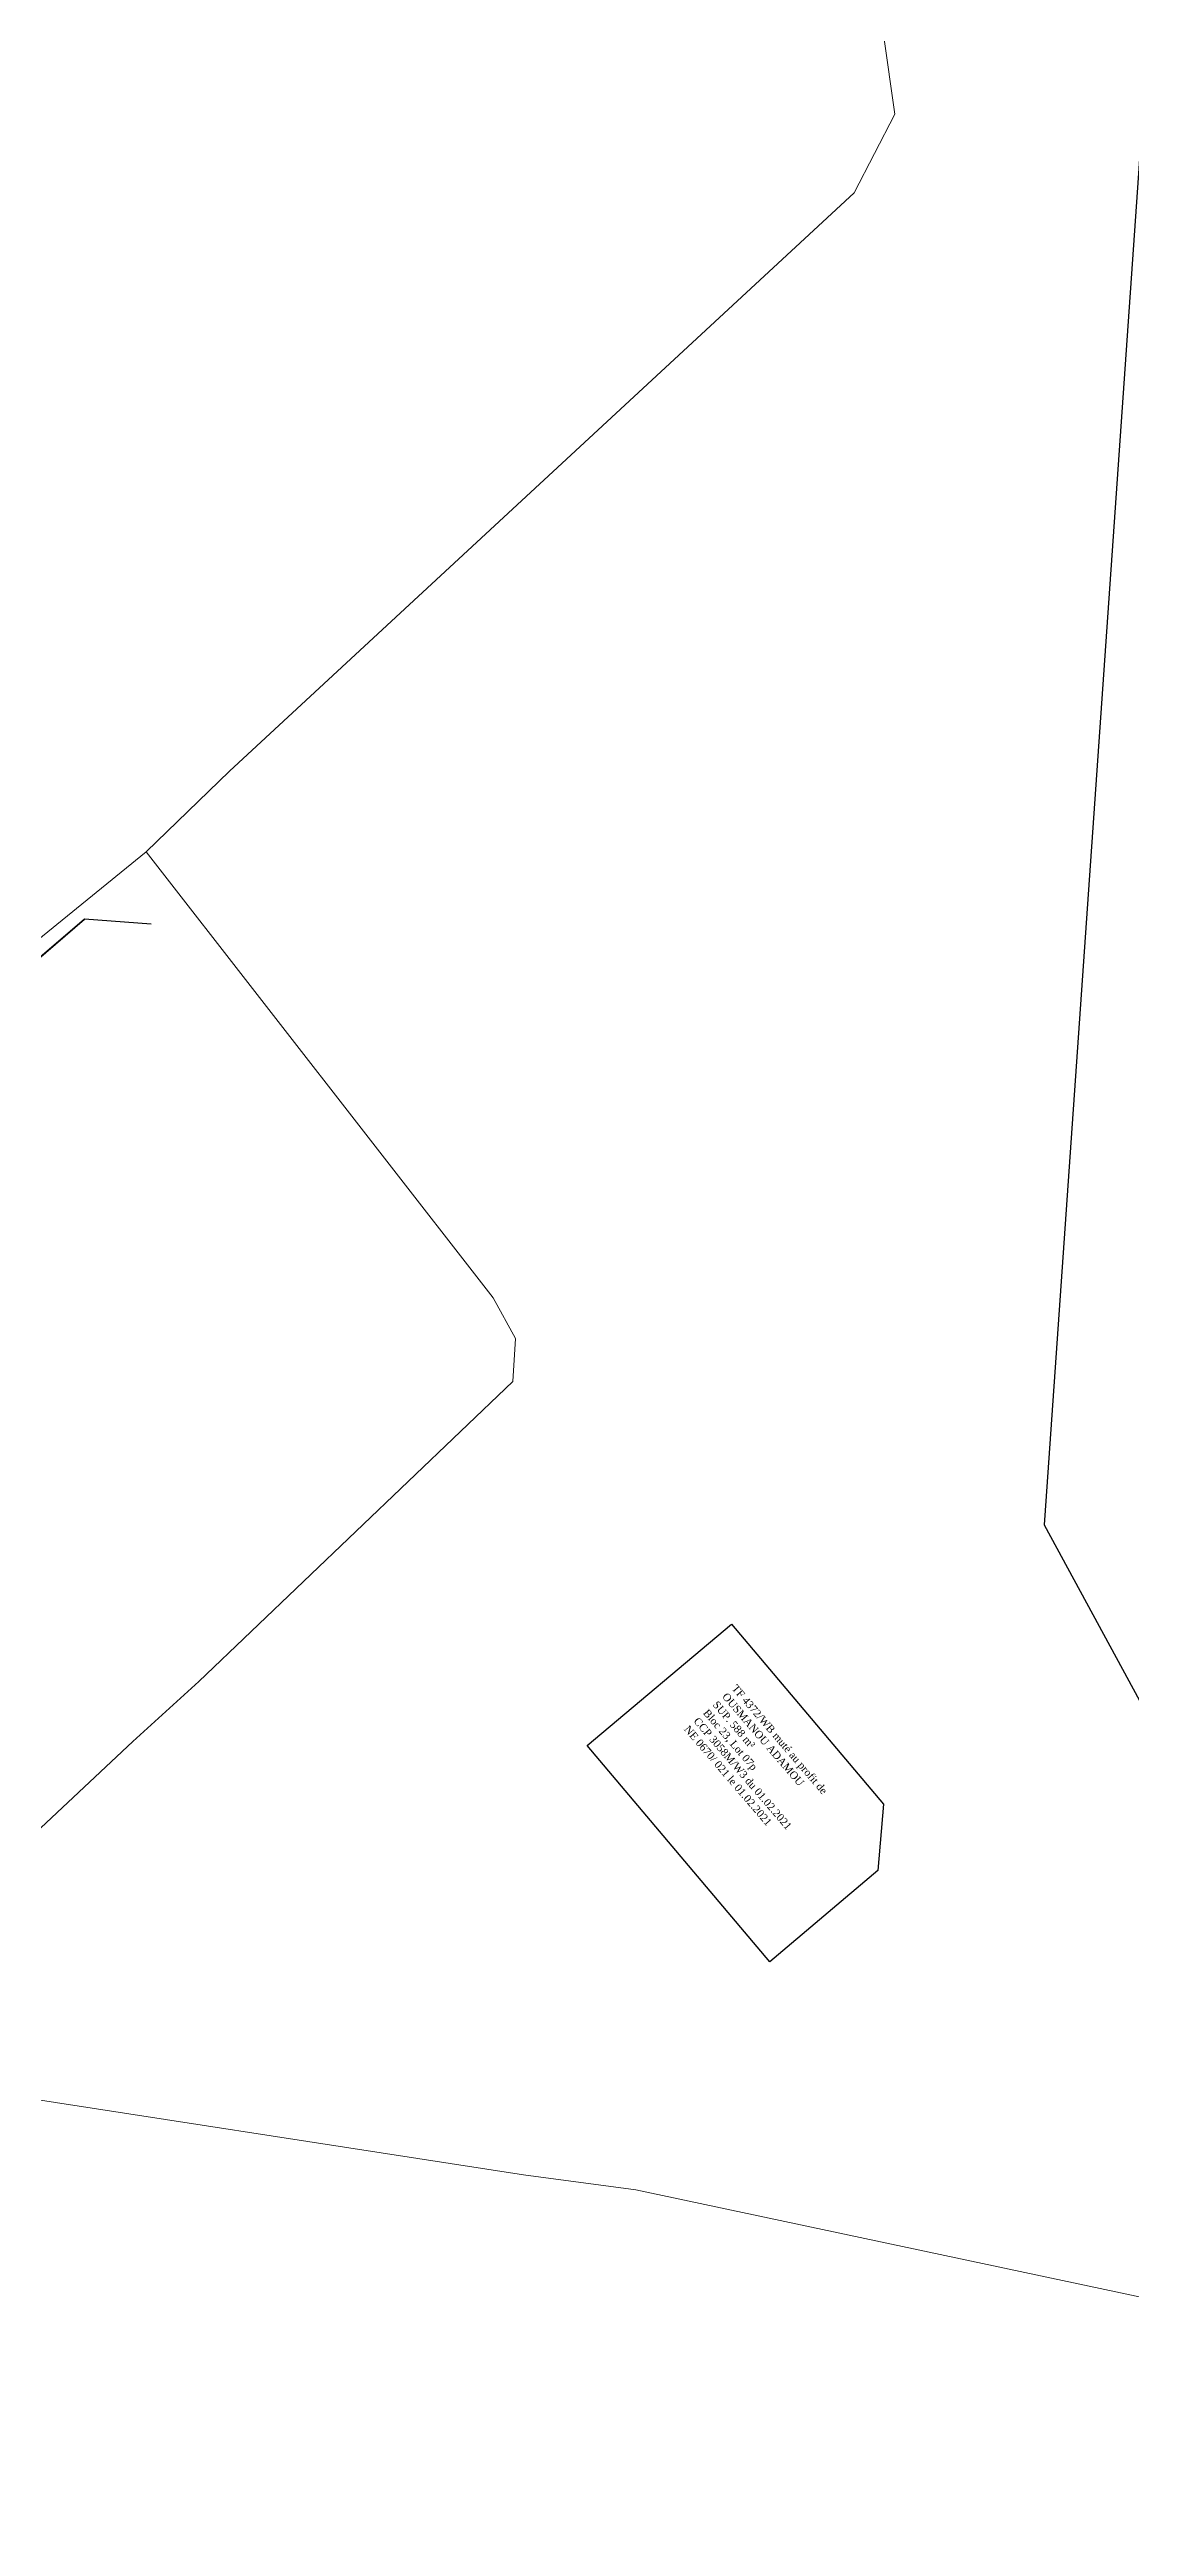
# Model space of a CAD drawing. Header units: millimetres. Extents: x 587399 to 927168, y 438565 to 1444955.
# Drawn here: x 591718.2 to 591832.9, y 444521.5 to 444784.2 of the extents above; entities that cross this region are included whole.
import ezdxf

# ---------------------------------------------------------------- set-up
doc = ezdxf.new("R2010")
doc.units = ezdxf.units.MM
doc.header["$LTSCALE"] = 2
doc.layers.add('end maj 26 02 2021', color=7, linetype='Continuous')
doc.layers.add('Roads_others', color=24, linetype='Continuous', lineweight=9)
doc.styles.add('Times 1.0', font='times.ttf', dxfattribs={"width": 0.99, "height": 1})

msp = doc.modelspace()

# ---------------------------------------------------------------- linework, layer by layer
at = {"color": 7, "flags": 128}
msp.add_lwpolyline([(591728.992, 444691.448), (591721.941, 444691.988), (591523.659, 444521.993)], dxfattribs=at)
at = {"layer": 'end maj 26 02 2021', "color": 7, "linetype": 'ByBlock'}
msp.add_line((591616.408, 444601.472), (591721.941, 444691.988), dxfattribs=at)
at = {"layer": 'end maj 26 02 2021', "color": 3, "flags": 128}
msp.add_lwpolyline([(591874.456, 444998.939), (591843.421, 444931.555), (591839.95, 444859.828), (591823.748, 444627.747), (591849.139, 444580.95), (591929.931, 444466.068), (591959.557, 444438.385), (592091.822, 444398.082), (592072.215, 444327.865), (591903.957, 444291.158), (591658.989, 444284.208), (591608.839, 444293.269), (591518.957, 444346.158), (591503.907, 444347.982), (591496.814, 444355.823), (591496.453, 444373.421), (591520.208, 444475.348), (591523.321, 444520.978), (591650.649, 444630.187), (591591.726, 444687.985), (591637.449, 444725.167), (591690.907, 444742.417), (591737.168, 444905.939), (591770.073, 444989.463)], dxfattribs=at)
msp.add_lwpolyline([(591874.456, 444998.939), (591843.421, 444931.555), (591839.95, 444859.828), (591823.748, 444627.747), (591849.139, 444580.95), (591929.931, 444466.068), (591959.557, 444438.385), (592091.822, 444398.082), (592072.215, 444327.865), (591903.957, 444291.158), (591658.989, 444284.208), (591608.839, 444293.269), (591518.957, 444346.158), (591503.907, 444347.982), (591496.814, 444355.823), (591496.453, 444373.421), (591520.208, 444475.348), (591523.321, 444520.978), (591650.649, 444630.187), (591591.726, 444687.985), (591637.449, 444725.167), (591690.907, 444742.417), (591737.168, 444905.939), (591770.073, 444989.463)], dxfattribs=at)
at = {"layer": 'end maj 26 02 2021', "color": 3, "lineweight": -3, "flags": 128}
msp.add_lwpolyline([(591790.559, 444617.199), (591806.685, 444598.086), (591806.088, 444591.04), (591794.622, 444581.369), (591775.273, 444604.302)], close=True, dxfattribs=at)
msp.add_lwpolyline([(591790.559, 444617.199), (591806.685, 444598.086), (591806.088, 444591.04), (591794.622, 444581.369), (591775.273, 444604.302)], close=True, dxfattribs=at)
msp.add_lwpolyline([(591790.559, 444617.199), (591806.685, 444598.086), (591806.088, 444591.04), (591794.622, 444581.369), (591775.273, 444604.302)], close=True, dxfattribs=at)
msp.add_lwpolyline([(591790.559, 444617.199), (591806.685, 444598.086), (591806.088, 444591.04), (591794.622, 444581.369), (591775.273, 444604.302)], close=True, dxfattribs=at)
at = {"layer": 'Roads_others'}
msp.add_line((591728.482, 444699.124), (591713.285, 444686.805), dxfattribs=at)
for points in [[(591731.784, 444879.993), (591804.299, 444791.895), (591806.681, 444785.828), (591807.889, 444777.405), (591803.568, 444769.044), (591737.31, 444707.678), (591728.482, 444699.124)], [(591728.482, 444699.124), (591765.286, 444651.803), (591767.666, 444647.516), (591767.371, 444642.928), (591734.055, 444611.101), (591727.067, 444604.737), (591704.608, 444583.711), (591701.638, 444579.12), (591695.543, 444567.728)], [(591899.27, 444508.924), (591899.119, 444515.877), (591895.977, 444526.818), (591890.766, 444531.544), (591885.1, 444534.943), (591780.414, 444557.168), (591768.5, 444558.781), (591707.599, 444568.182), (591695.543, 444567.728)]]:
    msp.add_lwpolyline(points, dxfattribs=at)

# ---------------------------------------------------------------- texts
at = {"layer": 'end maj 26 02 2021', "color": 150, "linetype": 'ByBlock', "lineweight": -3, "ltscale": 0.0014, "insert": (591791.15, 444610.869), "char_height": 0.8, "width": 31.70453, "attachment_point": 1, "rotation": 310.63291, "style": 'Times 1.0'}
msp.add_mtext('{\\fTimes New Roman|b0|i0|c186|p18;\\C1;TF 4372/WB muté au profit de\\P\\C256;OUSMANOU ADAMOU \\fTimes New Roman|b0|i0|c0|p18;\\PSUP. 588 m²\\PBloc 23, Lot 07p\\PCCP 3058M/W3 du 01.02.2021\\PNE 0670/ 021 le 01.02.2021}', dxfattribs=at)
msp.add_mtext('{\\fTimes New Roman|b0|i0|c186|p18;\\C1;TF 4372/WB muté au profit de\\P\\C256;OUSMANOU ADAMOU \\fTimes New Roman|b0|i0|c0|p18;\\PSUP. 588 m²\\PBloc 23, Lot 07p\\PCCP 3058M/W3 du 01.02.2021\\PNE 0670/ 021 le 01.02.2021}', dxfattribs=at)
msp.add_mtext('{\\fTimes New Roman|b0|i0|c186|p18;\\C1;TF 4372/WB muté au profit de\\P\\C256;OUSMANOU ADAMOU \\fTimes New Roman|b0|i0|c0|p18;\\PSUP. 588 m²\\PBloc 23, Lot 07p\\PCCP 3058M/W3 du 01.02.2021\\PNE 0670/ 021 le 01.02.2021}', dxfattribs=at)
msp.add_mtext('{\\fTimes New Roman|b0|i0|c186|p18;\\C1;TF 4372/WB muté au profit de\\P\\C256;OUSMANOU ADAMOU \\fTimes New Roman|b0|i0|c0|p18;\\PSUP. 588 m²\\PBloc 23, Lot 07p\\PCCP 3058M/W3 du 01.02.2021\\PNE 0670/ 021 le 01.02.2021}', dxfattribs=at)

doc.saveas('drawing.dxf')
